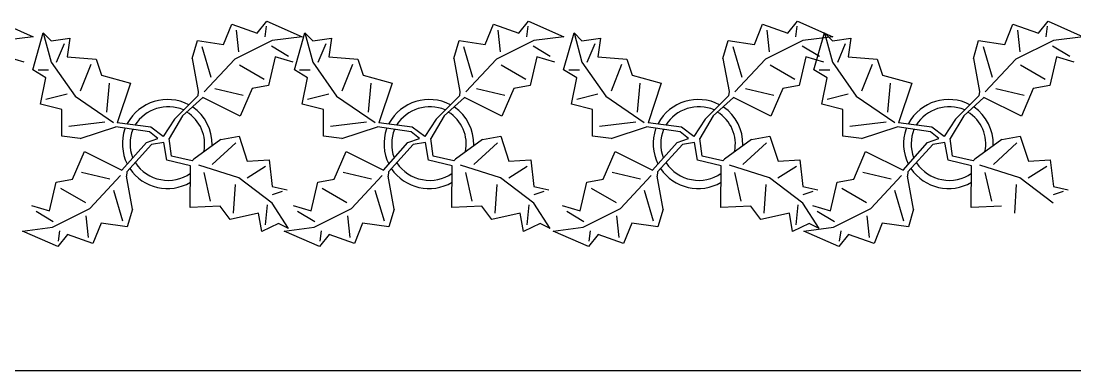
# Model space of a CAD drawing. Header units: inches. Extents: x 8624 to 20537, y 780 to 7738.
# Drawn here: x 10357.3 to 10498.3, y 7155.8 to 7202.6 of the extents above; entities that cross this region are included whole.
import ezdxf

# ---------------------------------------------------------------- set-up
doc = ezdxf.new("R2010")
doc.units = ezdxf.units.IN
doc.header["$MEASUREMENT"] = 0

msp = doc.modelspace()

# ---------------------------------------------------------------- linework, layer by layer
at = {"color": 114, "linetype": 'Continuous'}
for p, q in [((10354.19, 7202.63), (10358.9, 7200.54)), ((10384.4, 7199.51), (10385.49, 7202.22)), ((10385.49, 7202.22), (10388.9, 7201.02)), ((10386.09, 7201.42), (10386.4, 7198.52)), ((10388.9, 7201.02), (10390.19, 7202.63)), ((10390.09, 7201.93), (10389.9, 7200.53)), ((10390.19, 7202.63), (10394.9, 7200.54)), ((10419.4, 7199.51), (10420.49, 7202.22)), ((10420.49, 7202.22), (10423.9, 7201.02)), ((10421.09, 7201.42), (10421.4, 7198.52)), ((10423.9, 7201.02), (10425.19, 7202.63)), ((10425.09, 7201.93), (10424.9, 7200.53)), ((10425.19, 7202.63), (10429.9, 7200.54)), ((10455.4, 7199.51), (10456.49, 7202.22)), ((10456.49, 7202.22), (10459.9, 7201.02)), ((10457.09, 7201.42), (10457.4, 7198.52)), ((10459.9, 7201.02), (10461.19, 7202.63)), ((10461.09, 7201.93), (10460.9, 7200.53)), ((10461.19, 7202.63), (10465.9, 7200.54)), ((10488.9, 7199.51), (10489.99, 7202.22)), ((10489.99, 7202.22), (10493.4, 7201.02)), ((10490.59, 7201.42), (10490.9, 7198.52)), ((10493.4, 7201.02), (10494.69, 7202.63)), ((10494.59, 7201.93), (10494.4, 7200.53)), ((10494.69, 7202.63), (10499.4, 7200.54)), ((10358.9, 7200.54), (10354.9, 7200.03)), ((10358.86, 7196.09), (10360.28, 7201.04)), ((10360.28, 7201.04), (10361.34, 7197.15)), ((10360.28, 7201.04), (10361.34, 7199.98)), ((10361.34, 7199.98), (10363.81, 7200.34)), ((10363.81, 7200.34), (10363.46, 7197.86)), ((10380.2, 7197.6), (10380.9, 7200.01)), ((10380.9, 7200.01), (10384.4, 7199.51)), ((10390.9, 7200.03), (10385.9, 7197.52)), ((10394.9, 7200.54), (10390.9, 7200.03)), ((10393.86, 7196.09), (10395.28, 7201.04)), ((10395.28, 7201.04), (10396.34, 7197.15)), ((10395.28, 7201.04), (10396.34, 7199.98)), ((10396.34, 7199.98), (10398.81, 7200.34)), ((10398.81, 7200.34), (10398.46, 7197.86)), ((10415.2, 7197.6), (10415.9, 7200.01)), ((10415.9, 7200.01), (10419.4, 7199.51)), ((10425.9, 7200.03), (10420.9, 7197.52)), ((10429.9, 7200.54), (10425.9, 7200.03)), ((10429.86, 7196.09), (10431.28, 7201.04)), ((10431.28, 7201.04), (10432.34, 7197.15)), ((10431.28, 7201.04), (10432.34, 7199.98)), ((10432.34, 7199.98), (10434.81, 7200.34)), ((10434.81, 7200.34), (10434.46, 7197.86)), ((10451.2, 7197.6), (10451.9, 7200.01)), ((10451.9, 7200.01), (10455.4, 7199.51)), ((10461.9, 7200.03), (10456.9, 7197.52)), ((10465.9, 7200.54), (10461.9, 7200.03)), ((10463.36, 7196.09), (10464.78, 7201.04)), ((10464.78, 7201.04), (10465.84, 7197.15)), ((10464.78, 7201.04), (10465.84, 7199.98)), ((10465.84, 7199.98), (10468.31, 7200.34)), ((10468.31, 7200.34), (10467.96, 7197.86)), ((10484.7, 7197.6), (10485.4, 7200.01)), ((10485.4, 7200.01), (10488.9, 7199.51)), ((10495.4, 7200.03), (10490.4, 7197.52)), ((10499.4, 7200.54), (10495.4, 7200.03)), ((10362.05, 7197.15), (10363.11, 7199.63)), ((10381.5, 7199.21), (10382.71, 7195.11)), ((10390.8, 7199.33), (10393.1, 7197.93)), ((10397.05, 7197.15), (10398.11, 7199.63)), ((10416.5, 7199.21), (10417.71, 7195.11)), ((10425.8, 7199.33), (10428.1, 7197.93)), ((10433.05, 7197.15), (10434.11, 7199.63)), ((10452.5, 7199.21), (10453.71, 7195.11)), ((10461.8, 7199.33), (10464.1, 7197.93)), ((10466.55, 7197.15), (10467.61, 7199.63)), ((10486, 7199.21), (10487.21, 7195.11)), ((10495.3, 7199.33), (10497.6, 7197.93)), ((10357.7, 7197.13), (10355.3, 7197.83)), ((10361.34, 7197.15), (10364.52, 7192.56)), ((10363.46, 7197.86), (10367.35, 7197.51)), ((10367.35, 7197.51), (10368.06, 7195.39)), ((10380.2, 7197.6), (10381.01, 7193.21)), ((10385.9, 7197.52), (10381.79, 7193.17)), ((10391.3, 7197.83), (10390.41, 7194.03)), ((10393.7, 7197.13), (10391.3, 7197.83)), ((10396.34, 7197.15), (10399.52, 7192.56)), ((10398.46, 7197.86), (10402.35, 7197.51)), ((10402.35, 7197.51), (10403.06, 7195.39)), ((10415.2, 7197.6), (10416.01, 7193.21)), ((10420.9, 7197.52), (10416.79, 7193.17)), ((10426.3, 7197.83), (10425.41, 7194.03)), ((10428.7, 7197.13), (10426.3, 7197.83)), ((10432.34, 7197.15), (10435.52, 7192.56)), ((10434.46, 7197.86), (10438.35, 7197.51)), ((10438.35, 7197.51), (10439.06, 7195.39)), ((10451.2, 7197.6), (10452.01, 7193.21)), ((10456.9, 7197.52), (10452.79, 7193.17)), ((10462.3, 7197.83), (10461.41, 7194.03)), ((10464.7, 7197.13), (10462.3, 7197.83)), ((10465.84, 7197.15), (10469.02, 7192.56)), ((10467.96, 7197.86), (10471.85, 7197.51)), ((10471.85, 7197.51), (10472.56, 7195.39)), ((10484.7, 7197.6), (10485.51, 7193.21)), ((10490.4, 7197.52), (10486.29, 7193.17)), ((10495.8, 7197.83), (10494.91, 7194.03)), ((10498.2, 7197.13), (10495.8, 7197.83)), ((10360.63, 7195.03), (10358.86, 7196.09)), ((10359.57, 7196.09), (10360.99, 7196.09)), ((10366.64, 7196.8), (10365.23, 7193.26)), ((10389.81, 7194.83), (10386.51, 7196.72)), ((10395.63, 7195.03), (10393.86, 7196.09)), ((10394.57, 7196.09), (10395.99, 7196.09)), ((10401.64, 7196.8), (10400.23, 7193.26)), ((10424.81, 7194.83), (10421.51, 7196.72)), ((10431.63, 7195.03), (10429.86, 7196.09)), ((10430.57, 7196.09), (10431.99, 7196.09)), ((10437.64, 7196.8), (10436.23, 7193.26)), ((10460.81, 7194.83), (10457.51, 7196.72)), ((10465.13, 7195.03), (10463.36, 7196.09)), ((10464.07, 7196.09), (10465.49, 7196.09)), ((10471.14, 7196.8), (10469.73, 7193.26)), ((10494.31, 7194.83), (10491.01, 7196.72)), ((10359.92, 7191.5), (10360.63, 7195.03)), ((10368.06, 7195.39), (10371.95, 7194.33)), ((10368.76, 7190.44), (10369.12, 7194.33)), ((10371.95, 7194.33), (10370.18, 7189.02)), ((10394.92, 7191.5), (10395.63, 7195.03)), ((10403.06, 7195.39), (10406.95, 7194.33)), ((10403.76, 7190.44), (10404.12, 7194.33)), ((10406.95, 7194.33), (10405.18, 7189.02)), ((10430.92, 7191.5), (10431.63, 7195.03)), ((10439.06, 7195.39), (10442.95, 7194.33)), ((10439.76, 7190.44), (10440.12, 7194.33)), ((10442.95, 7194.33), (10441.18, 7189.02)), ((10464.42, 7191.5), (10465.13, 7195.03)), ((10472.56, 7195.39), (10476.45, 7194.33)), ((10473.26, 7190.44), (10473.62, 7194.33)), ((10476.45, 7194.33), (10474.68, 7189.02)), ((10360.63, 7192.2), (10363.46, 7192.91)), ((10381.01, 7193.21), (10380.95, 7192.64)), ((10383.21, 7193.61), (10387.01, 7192.72)), ((10388.21, 7193.62), (10386.62, 7189.92)), ((10390.41, 7194.03), (10388.21, 7193.62)), ((10395.63, 7192.2), (10398.46, 7192.91)), ((10416.01, 7193.21), (10415.95, 7192.64)), ((10418.21, 7193.61), (10422.01, 7192.72)), ((10423.21, 7193.62), (10421.62, 7189.92)), ((10425.41, 7194.03), (10423.21, 7193.62)), ((10431.63, 7192.2), (10434.46, 7192.91)), ((10452.01, 7193.21), (10451.95, 7192.64)), ((10454.21, 7193.61), (10458.01, 7192.72)), ((10459.21, 7193.62), (10457.62, 7189.92)), ((10461.41, 7194.03), (10459.21, 7193.62)), ((10465.13, 7192.2), (10467.96, 7192.91)), ((10485.51, 7193.21), (10485.45, 7192.64)), ((10487.71, 7193.61), (10491.51, 7192.72)), ((10492.71, 7193.62), (10491.12, 7189.92)), ((10494.91, 7194.03), (10492.71, 7193.62)), ((10362.75, 7190.79), (10359.92, 7191.5)), ((10364.52, 7192.56), (10369.67, 7189.04)), ((10380.95, 7192.64), (10377.83, 7189.52)), ((10378.91, 7189.97), (10381.62, 7192.41)), ((10386.62, 7189.92), (10381.62, 7192.41)), ((10397.75, 7190.79), (10394.92, 7191.5)), ((10399.52, 7192.56), (10404.67, 7189.04)), ((10415.95, 7192.64), (10412.83, 7189.52)), ((10413.91, 7189.97), (10416.62, 7192.41)), ((10421.62, 7189.92), (10416.62, 7192.41)), ((10433.75, 7190.79), (10430.92, 7191.5)), ((10435.52, 7192.56), (10440.67, 7189.04)), ((10451.95, 7192.64), (10448.83, 7189.52)), ((10449.91, 7189.97), (10452.62, 7192.41)), ((10457.62, 7189.92), (10452.62, 7192.41)), ((10467.25, 7190.79), (10464.42, 7191.5)), ((10469.02, 7192.56), (10474.17, 7189.04)), ((10485.45, 7192.64), (10482.33, 7189.52)), ((10483.41, 7189.97), (10486.12, 7192.41)), ((10491.12, 7189.92), (10486.12, 7192.41)), ((10362.75, 7187.25), (10362.75, 7190.79)), ((10397.75, 7187.25), (10397.75, 7190.79)), ((10433.75, 7187.25), (10433.75, 7190.79)), ((10467.25, 7187.25), (10467.25, 7190.79)), ((10368.53, 7189.1), (10363.69, 7188.53)), ((10374.64, 7188.45), (10370.18, 7189.02)), ((10377.83, 7189.52), (10376.3, 7187.17)), ((10378.91, 7189.97), (10377.11, 7186.91)), ((10403.53, 7189.1), (10398.69, 7188.53)), ((10409.64, 7188.45), (10405.18, 7189.02)), ((10412.83, 7189.52), (10411.3, 7187.17)), ((10413.91, 7189.97), (10412.11, 7186.91)), ((10439.53, 7189.1), (10434.69, 7188.53)), ((10445.64, 7188.45), (10441.18, 7189.02)), ((10448.83, 7189.52), (10447.3, 7187.17)), ((10449.91, 7189.97), (10448.11, 7186.91)), ((10473.03, 7189.1), (10468.19, 7188.53)), ((10479.14, 7188.45), (10474.68, 7189.02)), ((10482.33, 7189.52), (10480.8, 7187.17)), ((10483.41, 7189.97), (10481.61, 7186.91)), ((10365.23, 7186.9), (10362.75, 7187.25)), ((10365.23, 7186.9), (10369.99, 7188.48)), ((10374.47, 7187.83), (10369.99, 7188.48)), ((10375.59, 7186.91), (10374.47, 7187.83)), ((10376.3, 7187.17), (10374.64, 7188.45)), ((10384.01, 7186.8), (10386.47, 7187.23)), ((10386.47, 7187.23), (10387.57, 7183.87)), ((10400.23, 7186.9), (10397.75, 7187.25)), ((10400.23, 7186.9), (10404.99, 7188.48)), ((10409.47, 7187.83), (10404.99, 7188.48)), ((10410.59, 7186.91), (10409.47, 7187.83)), ((10411.3, 7187.17), (10409.64, 7188.45)), ((10419.01, 7186.8), (10421.47, 7187.23)), ((10421.47, 7187.23), (10422.57, 7183.87)), ((10436.23, 7186.9), (10433.75, 7187.25)), ((10436.23, 7186.9), (10440.99, 7188.48)), ((10445.47, 7187.83), (10440.99, 7188.48)), ((10446.59, 7186.91), (10445.47, 7187.83)), ((10447.3, 7187.17), (10445.64, 7188.45)), ((10455.01, 7186.8), (10457.47, 7187.23)), ((10457.47, 7187.23), (10458.57, 7183.87)), ((10469.73, 7186.9), (10467.25, 7187.25)), ((10469.73, 7186.9), (10474.49, 7188.48)), ((10478.97, 7187.83), (10474.49, 7188.48)), ((10480.09, 7186.91), (10478.97, 7187.83)), ((10480.8, 7187.17), (10479.14, 7188.45)), ((10488.51, 7186.8), (10490.97, 7187.23)), ((10490.97, 7187.23), (10492.07, 7183.87)), ((10370.79, 7182.68), (10374.06, 7186.39)), ((10374.77, 7186.13), (10371.45, 7182.44)), ((10374.06, 7186.39), (10375.59, 7186.91)), ((10376.4, 7186.39), (10374.77, 7186.13)), ((10376.81, 7184.04), (10376.4, 7186.39)), ((10377.42, 7184.56), (10377.11, 7186.91)), ((10384.01, 7186.8), (10380.41, 7184.15)), ((10386.02, 7186.34), (10382.87, 7183.46)), ((10405.79, 7182.68), (10409.06, 7186.39)), ((10409.77, 7186.13), (10406.45, 7182.44)), ((10409.06, 7186.39), (10410.59, 7186.91)), ((10411.4, 7186.39), (10409.77, 7186.13)), ((10411.81, 7184.04), (10411.4, 7186.39)), ((10412.42, 7184.56), (10412.11, 7186.91)), ((10419.01, 7186.8), (10415.41, 7184.15)), ((10421.02, 7186.34), (10417.87, 7183.46)), ((10441.79, 7182.68), (10445.06, 7186.39)), ((10445.77, 7186.13), (10442.45, 7182.44)), ((10445.06, 7186.39), (10446.59, 7186.91)), ((10447.4, 7186.39), (10445.77, 7186.13)), ((10447.81, 7184.04), (10447.4, 7186.39)), ((10448.42, 7184.56), (10448.11, 7186.91)), ((10455.01, 7186.8), (10451.41, 7184.15)), ((10457.02, 7186.34), (10453.87, 7183.46)), ((10475.29, 7182.68), (10478.56, 7186.39)), ((10479.27, 7186.13), (10475.95, 7182.44)), ((10478.56, 7186.39), (10480.09, 7186.91)), ((10480.9, 7186.39), (10479.27, 7186.13)), ((10481.31, 7184.04), (10480.9, 7186.39)), ((10481.92, 7184.56), (10481.61, 7186.91)), ((10488.51, 7186.8), (10484.91, 7184.15)), ((10490.52, 7186.34), (10487.37, 7183.46)), ((10364.19, 7181.46), (10365.78, 7185.16)), ((10365.78, 7185.16), (10370.79, 7182.68)), ((10377.42, 7184.56), (10377.42, 7184.56)), ((10380.19, 7183.92), (10377.42, 7184.56)), ((10399.19, 7181.46), (10400.78, 7185.16)), ((10400.78, 7185.16), (10405.79, 7182.68)), ((10412.42, 7184.56), (10412.42, 7184.56)), ((10415.19, 7183.92), (10412.42, 7184.56)), ((10435.19, 7181.46), (10436.78, 7185.16)), ((10436.78, 7185.16), (10441.79, 7182.68)), ((10448.42, 7184.56), (10448.42, 7184.56)), ((10451.19, 7183.92), (10448.42, 7184.56)), ((10468.69, 7181.46), (10470.28, 7185.16)), ((10470.28, 7185.16), (10475.29, 7182.68)), ((10481.92, 7184.56), (10481.92, 7184.56)), ((10484.69, 7183.92), (10481.92, 7184.56)), ((10379.96, 7183.26), (10376.81, 7184.04)), ((10379.92, 7177.67), (10379.96, 7183.26)), ((10380.41, 7184.15), (10380.19, 7183.92)), ((10386.43, 7181.64), (10381.08, 7183.37)), ((10390.02, 7183.18), (10387.55, 7181.63)), ((10387.57, 7183.87), (10390.48, 7184.07)), ((10390.48, 7184.07), (10390.9, 7180.49)), ((10414.96, 7183.26), (10411.81, 7184.04)), ((10414.92, 7177.67), (10414.96, 7183.26)), ((10415.41, 7184.15), (10415.19, 7183.92)), ((10421.43, 7181.64), (10416.08, 7183.37)), ((10425.02, 7183.18), (10422.55, 7181.63)), ((10422.57, 7183.87), (10425.48, 7184.07)), ((10425.48, 7184.07), (10425.9, 7180.49)), ((10450.96, 7183.26), (10447.81, 7184.04)), ((10450.92, 7177.67), (10450.96, 7183.26)), ((10451.41, 7184.15), (10451.19, 7183.92)), ((10457.43, 7181.64), (10452.08, 7183.37)), ((10461.02, 7183.18), (10458.55, 7181.63)), ((10458.57, 7183.87), (10461.48, 7184.07)), ((10461.48, 7184.07), (10461.9, 7180.49)), ((10484.46, 7183.26), (10481.31, 7184.04)), ((10484.42, 7177.67), (10484.46, 7183.26)), ((10484.91, 7184.15), (10484.69, 7183.92)), ((10490.93, 7181.64), (10485.58, 7183.37)), ((10494.52, 7183.18), (10492.05, 7181.63)), ((10492.07, 7183.87), (10494.98, 7184.07)), ((10494.98, 7184.07), (10495.4, 7180.49)), ((10369.19, 7181.47), (10365.39, 7182.36)), ((10366.5, 7177.57), (10370.6, 7181.96)), ((10371.45, 7182.44), (10371.39, 7181.88)), ((10372.2, 7177.48), (10371.39, 7181.88)), ((10381.74, 7182.35), (10382.61, 7178.54)), ((10390.88, 7178.25), (10386.43, 7181.64)), ((10404.19, 7181.47), (10400.39, 7182.36)), ((10401.5, 7177.57), (10405.6, 7181.96)), ((10406.45, 7182.44), (10406.39, 7181.88)), ((10407.2, 7177.48), (10406.39, 7181.88)), ((10416.74, 7182.35), (10417.61, 7178.54)), ((10425.88, 7178.25), (10421.43, 7181.64)), ((10440.19, 7181.47), (10436.39, 7182.36)), ((10437.5, 7177.57), (10441.6, 7181.96)), ((10442.45, 7182.44), (10442.39, 7181.88)), ((10443.2, 7177.48), (10442.39, 7181.88)), ((10452.74, 7182.35), (10453.61, 7178.54)), ((10461.88, 7178.25), (10457.43, 7181.64)), ((10473.69, 7181.47), (10469.89, 7182.36)), ((10471, 7177.57), (10475.1, 7181.96)), ((10475.95, 7182.44), (10475.89, 7181.88)), ((10476.7, 7177.48), (10475.89, 7181.88)), ((10486.24, 7182.35), (10487.11, 7178.54)), ((10495.38, 7178.25), (10490.93, 7181.64)), ((10361.1, 7177.25), (10361.99, 7181.06)), ((10361.99, 7181.06), (10364.19, 7181.46)), ((10362.59, 7180.26), (10365.9, 7178.36)), ((10385.73, 7176.95), (10385.98, 7180.75)), ((10390.9, 7180.49), (10392.9, 7180.03)), ((10396.1, 7177.25), (10396.99, 7181.06)), ((10396.99, 7181.06), (10399.19, 7181.46)), ((10397.59, 7180.26), (10400.9, 7178.36)), ((10420.73, 7176.95), (10420.98, 7180.75)), ((10425.9, 7180.49), (10427.9, 7180.03)), ((10432.1, 7177.25), (10432.99, 7181.06)), ((10432.99, 7181.06), (10435.19, 7181.46)), ((10433.59, 7180.26), (10436.9, 7178.36)), ((10456.73, 7176.95), (10456.98, 7180.75)), ((10461.9, 7180.49), (10463.9, 7180.03)), ((10465.6, 7177.25), (10466.49, 7181.06)), ((10466.49, 7181.06), (10468.69, 7181.46)), ((10467.09, 7180.26), (10470.4, 7178.36)), ((10490.23, 7176.95), (10490.48, 7180.75)), ((10495.4, 7180.49), (10497.4, 7180.03)), ((10370.9, 7175.88), (10369.69, 7179.97)), ((10392.23, 7179.81), (10390.89, 7179.37)), ((10405.9, 7175.88), (10404.69, 7179.97)), ((10427.23, 7179.81), (10425.89, 7179.37)), ((10441.9, 7175.88), (10440.69, 7179.97)), ((10463.23, 7179.81), (10461.89, 7179.37)), ((10475.4, 7175.88), (10474.19, 7179.97)), ((10496.73, 7179.81), (10495.39, 7179.37)), ((10358.7, 7177.95), (10361.1, 7177.25)), ((10361.5, 7175.05), (10366.5, 7177.57)), ((10372.2, 7177.48), (10371.5, 7175.08)), ((10383.94, 7177.86), (10379.92, 7177.67)), ((10385.27, 7176.06), (10383.94, 7177.86)), ((10390.21, 7178.03), (10389.96, 7175.35)), ((10393.09, 7174.88), (10390.88, 7178.25)), ((10393.7, 7177.95), (10396.1, 7177.25)), ((10396.5, 7175.05), (10401.5, 7177.57)), ((10407.2, 7177.48), (10406.5, 7175.08)), ((10418.94, 7177.86), (10414.92, 7177.67)), ((10420.27, 7176.06), (10418.94, 7177.86)), ((10425.21, 7178.03), (10424.96, 7175.35)), ((10428.09, 7174.88), (10425.88, 7178.25)), ((10429.7, 7177.95), (10432.1, 7177.25)), ((10432.5, 7175.05), (10437.5, 7177.57)), ((10443.2, 7177.48), (10442.5, 7175.08)), ((10454.94, 7177.86), (10450.92, 7177.67)), ((10456.27, 7176.06), (10454.94, 7177.86)), ((10461.21, 7178.03), (10460.96, 7175.35)), ((10464.09, 7174.88), (10461.88, 7178.25)), ((10463.2, 7177.95), (10465.6, 7177.25)), ((10466, 7175.05), (10471, 7177.57)), ((10476.7, 7177.48), (10476, 7175.08)), ((10488.44, 7177.86), (10484.42, 7177.67)), ((10361.6, 7175.75), (10359.3, 7177.15)), ((10366.31, 7173.66), (10366, 7176.56)), ((10389.08, 7176.93), (10385.27, 7176.06)), ((10389.51, 7174.46), (10389.08, 7176.93)), ((10396.6, 7175.75), (10394.3, 7177.15)), ((10401.31, 7173.66), (10401, 7176.56)), ((10424.08, 7176.93), (10420.27, 7176.06)), ((10424.51, 7174.46), (10424.08, 7176.93)), ((10432.6, 7175.75), (10430.3, 7177.15)), ((10437.31, 7173.66), (10437, 7176.56)), ((10460.08, 7176.93), (10456.27, 7176.06)), ((10460.51, 7174.46), (10460.08, 7176.93)), ((10466.1, 7175.75), (10463.8, 7177.15)), ((10470.81, 7173.66), (10470.5, 7176.56)), ((10357.5, 7174.54), (10361.5, 7175.05)), ((10362.21, 7172.46), (10357.5, 7174.54)), ((10362.31, 7173.16), (10362.5, 7174.56)), ((10368, 7175.57), (10366.91, 7172.87)), ((10371.5, 7175.08), (10368, 7175.57)), ((10391.75, 7175.56), (10389.51, 7174.46)), ((10393.09, 7174.88), (10391.75, 7175.56)), ((10392.5, 7174.54), (10396.5, 7175.05)), ((10397.21, 7172.46), (10392.5, 7174.54)), ((10397.31, 7173.16), (10397.5, 7174.56)), ((10403, 7175.57), (10401.91, 7172.87)), ((10406.5, 7175.08), (10403, 7175.57)), ((10426.75, 7175.56), (10424.51, 7174.46)), ((10428.09, 7174.88), (10426.75, 7175.56)), ((10428.5, 7174.54), (10432.5, 7175.05)), ((10433.21, 7172.46), (10428.5, 7174.54)), ((10433.31, 7173.16), (10433.5, 7174.56)), ((10439, 7175.57), (10437.91, 7172.87)), ((10442.5, 7175.08), (10439, 7175.57)), ((10462.75, 7175.56), (10460.51, 7174.46)), ((10462, 7174.54), (10466, 7175.05)), ((10466.71, 7172.46), (10462, 7174.54)), ((10464.09, 7174.88), (10462.75, 7175.56)), ((10466.81, 7173.16), (10467, 7174.56)), ((10472.5, 7175.57), (10471.41, 7172.87)), ((10476, 7175.08), (10472.5, 7175.57)), ((10363.5, 7174.06), (10362.21, 7172.46)), ((10366.91, 7172.87), (10363.5, 7174.06)), ((10398.5, 7174.06), (10397.21, 7172.46)), ((10401.91, 7172.87), (10398.5, 7174.06)), ((10434.5, 7174.06), (10433.21, 7172.46)), ((10437.91, 7172.87), (10434.5, 7174.06)), ((10468, 7174.06), (10466.71, 7172.46)), ((10471.41, 7172.87), (10468, 7174.06))]:
    msp.add_line(p, q, dxfattribs=at)
msp.add_line((10573.53, 7155.82), (9175.53, 7155.82))
for centre, radius, start, end in [((10376.91, 7185.98), 6.15, 62.5812, 151.2714), ((10411.91, 7185.98), 6.15, 62.5812, 151.2714), ((10447.91, 7185.98), 6.15, 62.5812, 151.2714), ((10481.41, 7185.98), 6.15, 62.5812, 151.2714), ((10377, 7185.87), 5.29, 67.3711, 147.472), ((10376.86, 7186.19), 5, 348.1647, 58.6725), ((10376.86, 7186.19), 6, 358.6147, 55.1169), ((10412, 7185.87), 5.29, 67.3711, 147.472), ((10411.86, 7186.19), 5, 348.1647, 58.6725), ((10411.86, 7186.19), 6, 358.6147, 55.1169), ((10448, 7185.87), 5.29, 67.3711, 147.472), ((10447.86, 7186.19), 5, 348.1647, 58.6725), ((10447.86, 7186.19), 6, 358.6147, 55.1169), ((10481.5, 7185.87), 5.29, 67.3711, 147.472), ((10481.36, 7186.19), 5, 348.1647, 58.6725), ((10481.36, 7186.19), 6, 358.6147, 55.1169), ((10376.99, 7186.22), 6.13, 161.2017, 206.0918), ((10377.16, 7186.19), 5.28, 158.4094, 200.0301), ((10411.99, 7186.22), 6.13, 161.2017, 206.0918), ((10412.16, 7186.19), 5.28, 158.4094, 200.0301), ((10447.99, 7186.22), 6.13, 161.2017, 206.0918), ((10448.16, 7186.19), 5.28, 158.4094, 200.0301), ((10481.49, 7186.22), 6.13, 161.2017, 206.0918), ((10481.66, 7186.19), 5.28, 158.4094, 200.0301), ((10376.95, 7186.57), 5.25, 213.8219, 304.9414), ((10411.95, 7186.57), 5.25, 213.8219, 304.9414), ((10447.95, 7186.57), 5.25, 213.8219, 304.9414), ((10481.45, 7186.57), 5.25, 213.8219, 304.9414), ((10376.89, 7186.36), 6.13, 214.3757, 300.1028), ((10411.89, 7186.36), 6.13, 214.3757, 300.1028), ((10447.89, 7186.36), 6.13, 214.3757, 300.1028), ((10481.39, 7186.36), 6.13, 214.3757, 300.1028)]:
    msp.add_arc(centre, radius, start, end, dxfattribs=at)

doc.saveas('drawing.dxf')
